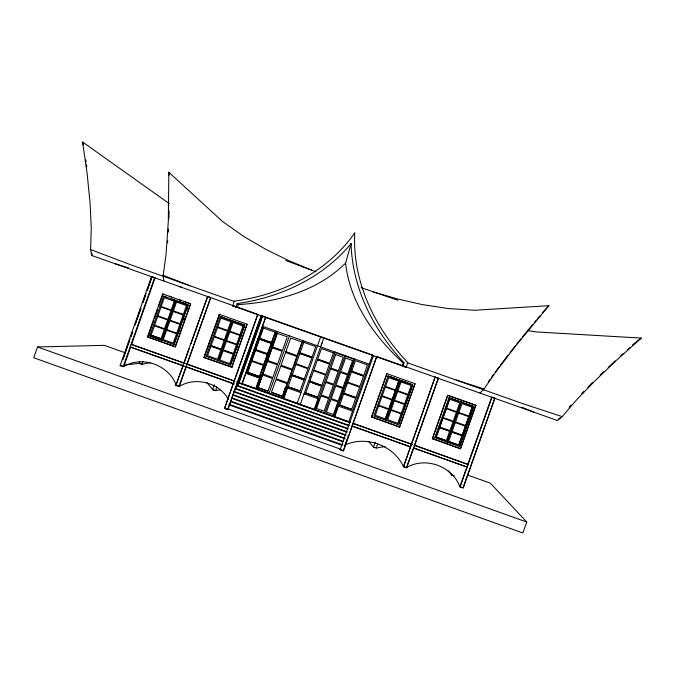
<?xml version="1.0" encoding="UTF-8"?>
<svg xmlns="http://www.w3.org/2000/svg" width="675" height="675" viewBox="0 0 675 675"><rect width="100%" height="100%" fill="white"/><g stroke="black" fill="none" stroke-linecap="round" stroke-linejoin="round"><path stroke-width="1.01" d="M236.022 307.108L237.136 303.573C280.378 297.506 322.895 277.805 351 243.667L351.093 243.7C352.274 288.419 373.739 330.59 404.055 362.711L402.756 366.204L406.072 367.386L407.835 362.627C374.836 328.143 352.114 281.332 354.772 232.808C327.392 272.287 281.053 294.916 234.25 301.134L232.74 305.952L237.617 307.538M169.088 210.71L168.851 218.843M168.286 232.09L168.429 229.07M351.726 409.396L355.666 398.233L343.659 393.955L339.711 405.11L351.726 409.396L339.727 405.051M354.62 358.965L334.201 416.576M258.601 314.626L91.766 255.496L90.593 249.564L91.26 228.412L90.07 202.88L87.151 173.812L82.62 142.02L169.383 203.681M167.602 242.865L167.763 240.789M347.946 436.236L347.988 435.687M348.781 421.765L242.173 383.738M344.841 446.293L345.887 442.901M343.33 450.984L376.642 356.813L343.33 450.984L340.099 449.525L342.546 450.402M347.827 382.202L351.523 371.765L363.53 376.034L359.851 386.48L347.836 382.168M163.848 281.019L163.19 275.282L166.008 254.838L168.311 221.4L168.851 172.285L222.64 221.586L244.063 236.68L266.288 249.607L289.162 260.812L312.584 270.565M347.465 374.946L340.47 372.457L336.007 385.062L343.001 387.534M338.538 406.072L334.766 416.72M334.218 416.526L333.475 416.264L337.247 405.616M402.756 366.204L402.241 365.918L403.262 363.057C374.684 336.808 349.878 302.771 345.608 263.183L351.093 243.548M333.442 414.534L337.913 401.903L330.91 399.431L326.447 412.045L333.45 414.509M333.627 416.171L337.348 405.692M125.229 352.789L104.389 345.347L37.547 346.967L33.75 357.758L522.838 532.98L526.736 522.037L490.388 483.182L467.564 475.031M120.15 365.512L151.521 276.556L154.592 277.644L123.213 366.609L120.15 365.512L123.795 366.542C142.248 355.337 169.045 365.023 176.276 385.307L179.398 386.421C195.699 376.321 219.223 382.826 228.538 399.431M122.808 359.522L130.106 338.816M142.982 302.324L146.112 293.448M147.15 290.486L151.672 277.67L147.167 290.52M122.825 359.53L129.431 340.799M142.99 302.349L145.429 295.448M130.756 346.823L123.795 366.542L123.213 366.609M131.448 344.849L155.098 277.805M184.798 301.742L190.645 303.826L175.466 346.832L147.412 336.994L162.607 293.929L163.029 294.022L158.549 306.72M147.412 336.994L147.867 336.994L153.723 320.397M154.415 318.44L157.52 309.648M139.776 361.412L139.067 363.395L142.383 364.348L139.565 363.344L124.799 364.989M163.704 296.249L188.055 304.813L174.007 344.604L149.639 335.88L163.662 296.165M151.073 335.188L154.44 325.823L164.371 329.358L161.004 338.732L151.073 335.188L161.063 338.732M157.899 315.849L161.055 307.066L170.994 310.593L167.889 319.385L157.95 315.858M142.931 361.446L141.893 364.407A66.715 66.31 79.8 0 1 150.247 362.745M167.678 319.975L164.523 328.759L154.592 325.223L157.688 316.44L167.628 319.967M174.302 301.219L171.146 310.002L161.207 306.467L164.312 297.675L174.251 301.202M161.688 340.175L175.762 300.527M166.767 329.611L169.923 320.827L179.862 324.363L176.757 333.146L166.818 329.611M176.546 333.737L173.239 343.111L163.249 339.576L166.565 330.202L176.496 333.737M183.17 314.98L180.023 323.764L170.083 320.228L173.23 311.453L183.127 314.972M186.486 305.598L183.381 314.39L173.391 310.854L176.496 302.062L186.435 305.589M173.947 344.562L187.945 304.914M178.613 332.682L180.014 328.717M182.815 320.777L183.862 317.798M186.671 309.859L188.072 305.885M175.061 346.849L190.645 303.826L162.607 293.929M186.308 366.66L179.339 386.412L175.812 385.433L207.655 296.443L190.915 343.845M183.237 365.572L175.812 385.433M184.283 362.61L189.169 348.781M178.892 386.53L210.727 297.532L187.009 364.686M232.116 367.208L203.875 357.429L219.417 314.348L204.559 356.408M206.103 356.366L220.177 316.524L244.662 325.215L230.572 365.082L206.162 356.358M211.064 345.701L214.22 336.901L224.184 340.445L221.037 349.245L211.064 345.701L221.071 349.245M217.704 326.919L220.852 318.119L230.816 321.663L227.669 330.455L217.738 326.919M218.253 360.661L232.276 320.971L231.01 324.987M219.442 357.733L222.244 349.793M223.644 345.828L226.1 338.884M227.509 334.91L229.61 328.961M237.305 307.454L238.309 304.611C276.919 302.147 317.427 291.161 345.524 263.157L345.608 263.064M223.298 350.055L226.446 341.246L236.419 344.79L233.272 353.599L223.298 350.055L233.305 353.599M214.329 384.716L212.583 389.661L215.418 390.673A80.747 80.333 67.9 0 1 220.548 389.779M216.81 386.716L215.738 390.555M243.059 326.008L239.92 334.808L229.939 331.265L233.086 322.464L243.034 326M230.428 365.032L244.519 325.316L232.36 321.013L218.388 360.712M232.563 360.172L233.93 356.29M236.672 348.528L237.701 345.617M240.789 336.892L241.819 333.982M243.878 328.16L244.561 326.219M231.626 367.318L247.134 324.186L231.905 367.259L203.875 357.429M224.522 408.451L257.69 314.643L224.522 408.451L227.762 409.615L261.191 315.858L227.762 409.615M346.984 432.262L233.575 391.762L235.887 388.488L347.996 428.507M235.887 388.488L236.841 385.805L237.499 385.543L348.992 425.334M237.499 385.543L238.444 382.877L239.093 382.632M237.558 386.235L262.457 315.841M238.908 383.155L262.339 316.887M241.701 384.362L265.773 316.988L260.077 333.113M245.936 373.106L261.174 378.54L245.835 373.14L262.702 326.312M241.988 384.252L247.447 369.166M248.636 365.462L251.235 358.45M252.83 353.599L254.576 348.646M255.935 344.815L258.778 336.774M247.556 372.33L251.48 361.252L247.556 372.33L259.512 376.591L263.562 365.47L251.48 361.252M263.815 364.77L251.724 360.551L255.395 350.165L267.486 354.392L263.68 364.804L267.486 354.392M267.73 353.7L255.639 349.464L259.318 339.078L271.401 343.322L267.604 353.717L271.401 343.322M259.563 338.377L263.242 327.991L259.563 338.377L271.527 342.63L275.316 332.243L263.242 327.991M255.538 350.148L251.724 360.551M259.453 339.078L255.639 349.464M259.512 376.591L263.562 365.47M271.527 342.63L275.316 332.243M255.808 388.598L260.373 375.713M262.482 369.773L263.537 366.803M264.592 363.825L269.165 350.949M270.574 346.984L272.329 342.031M274.793 335.095L275.847 332.117M256.129 388.707L259.799 378.118M260.887 377.249L261.925 374.33M264.684 366.533L266.06 362.627M268.135 356.78L270.202 350.933M272.27 345.085L273.991 340.208M275.721 335.34L276.75 332.412M261.09 378.574L257.327 389.213L262.482 374.903L272.523 378.456L267.983 391.163L257.977 387.593L262.516 374.895M262.837 374.001L267.3 361.319L262.837 374.001L272.835 377.57L277.341 364.88L267.3 361.319M267.621 360.433L272.152 347.743L282.158 351.304L277.653 363.985L267.621 360.433L272.152 347.743M272.464 346.857L277.248 333.281L287.288 336.833L282.445 350.409L272.438 346.857L277.282 333.29M269.038 393.323L289.44 335.829M271.409 392.386L275.94 379.679L287.145 383.67L282.614 396.385L271.409 392.386L282.648 396.36M276.227 378.793L280.758 366.095L291.963 370.077L287.466 382.776L276.261 378.785M285.871 351.624L290.714 338.048L301.919 342.023L297.076 355.607L285.896 351.624M283.956 392.032L285.668 387.205L281.838 397.887L282.817 398.048M282.589 398.149L303.058 340.63M286.892 387.703L283.196 398.292M283.863 398.604L303.91 342.082M300.054 390.977L288.073 386.707L300.054 390.977L304.054 379.823L292.089 375.57L304.054 379.823M304.298 379.131L292.25 374.92L304.223 379.19L307.977 368.752L296.013 364.5M311.892 357.674L299.852 353.438L311.892 357.674L308.154 368.094L296.257 363.8M320.617 336.935L297.245 403.194M323.713 338.04L300.333 404.291M309.96 377.106L310.652 375.148M321.342 344.959L322.043 342.984M305.707 392.985L309.698 381.839L321.671 386.1L317.697 397.254L305.707 392.985L317.697 397.254M309.884 381.198L313.622 370.761L325.595 375.013L321.874 385.467L309.884 381.198L321.874 385.467M329.527 363.935L325.806 374.372L313.808 370.102L317.545 359.674L329.527 363.935L317.545 359.674M333.45 352.848L329.729 363.268L317.739 359.007L321.469 348.595L333.416 352.865M317.984 398.782L314.246 409.371M314.778 409.447L318.457 398.95M314.752 409.624L335.197 352.029M324.759 413.21L344.993 356.122M343.001 387.551L347.465 374.929M334.007 416.509L354.24 359.404L334.977 352.569M343.896 393.314L347.591 382.86L359.606 387.18L355.911 397.592L343.896 393.314L355.911 397.592M348.587 422.314L372.549 354.898M340.065 449.82L373.427 355.7M345.946 442.311L346.925 439.552M371.562 416.914L386.902 373.672L415.032 383.704L399.642 427.081L371.562 416.914L399.642 427.081M371.596 417.082L386.902 373.672M378.641 405.877L375.3 415.327L385.366 418.913L388.716 409.48L378.65 405.894M375.148 442.142L373.385 447.103L376.245 448.132A73.837 73.415 40.1 0 1 385.147 446.622M385.358 418.897L388.716 409.48M388.918 408.873L392.057 400.03L381.983 396.444L378.861 405.304L388.927 408.89L392.065 400.047M392.268 399.431L395.415 390.606L392.276 399.448L382.193 395.854L385.332 387.011L395.415 390.606M395.609 389.998L398.748 381.156L388.673 377.578L385.552 386.438L395.626 390.015L398.765 381.164M387.433 416.45L386.066 420.373L400.216 380.472L387.99 376.135M388.808 412.56L391.23 405.751M392.951 400.882L394.681 396.023M396.056 392.133L398.824 384.345M377.654 444.158L376.203 447.879M386.201 420.424L400.199 380.455M401.043 381.966L397.904 390.817L407.995 394.411L411.117 385.543L401.051 381.983M401.296 413.294L404.418 404.426L394.343 400.84L391.222 409.7L401.279 413.269M399.541 426.887L415.032 383.704M403.49 466.813L435.122 377.047L403.49 466.813L406.612 467.935L438.446 378.253L435.324 377.148M406.831 466.627L413.108 448.926M414.155 445.981L438.244 378.152M432.329 438.607L447.711 395.28L475.824 405.262L460.645 448.858L432.329 438.607L460.409 448.613M432.498 438.826L447.711 395.28M434.751 437.763L448.993 397.659L473.833 406.477L459.565 446.605L434.717 437.721M439.779 427.022L442.901 418.146L453.035 421.765L449.888 430.625L439.754 427.005L442.901 418.146M443.112 417.555L446.259 408.696L456.393 412.307L453.246 421.166L443.112 417.555L446.285 408.721M446.47 408.105L449.618 399.246L459.751 402.857L456.604 411.716L446.496 408.122L449.618 399.246M446.318 440.665L449.651 431.19L439.543 427.596L436.193 437.037L446.318 440.665L436.193 437.037L439.568 427.621L449.651 431.19M447.019 442.133L461.168 402.131L448.9 397.777M461.168 402.131L447.12 442.133M448.622 441.484L458.705 445.061L448.622 441.484L451.946 432.008L462.088 435.637L458.73 445.087L462.063 435.611L451.98 432.034M455.304 422.558L452.157 431.418L462.299 435.038L465.455 426.178L455.338 422.584M462.274 435.012L465.455 426.178M465.632 425.562L468.779 416.703L458.663 413.108L455.549 421.985L465.666 425.587L468.813 416.72M472.171 407.261L469.024 416.129L472.171 407.261L462.021 403.65L458.907 412.535L469.024 416.129M459.734 445.534L460.772 442.606M462.156 438.708L464.932 430.912M466.315 427.013L468.391 421.166M469.783 417.26L472.205 410.442M472.897 408.493L473.588 406.544L459.43 446.555M460.763 447.626L475.816 405.262M466.83 466.99L459.827 486.683L463.219 488.168L494.8 398.199M467.53 465.024L491.678 397.094M413.497 448.023L467.075 467.142L468.028 464.468L414.332 445.146M460.088 487.055L492.016 397.238L495.155 398.351M463.303 486.81L469.96 468.087M470.652 466.138L488.168 416.846M488.877 414.88L494.826 398.132M479.984 393.061L484.034 388.943L496.108 371.562L516.94 344.301L548.893 305.674L474.618 310.272L448.09 308.526L422.373 304.602L397.322 298.932L372.828 291.794M488.32 381.78L490.075 379.249M491.197 377.696L493.425 374.583M495.146 372.212L499.365 366.508M500.504 364.998L503.93 360.458M504.503 359.707L508.14 354.999M509.954 352.645L515.7 345.364M516.907 343.862L521.108 338.614M377.435 356.738L557.457 420.542L562.208 416.635L576.484 399.98L594.827 380.962L616.621 360.155L641.25 338.091L536.161 331.923L527.943 330.683M522.34 337.095L532.524 324.675M534.482 322.321L536.49 319.916M537.84 318.313L539.848 315.917M569.118 407.219L571.109 404.992M542.7 312.323L548.893 305.674M581.614 393.652L583.689 391.508M587.925 387.163L592.346 382.717M600.1 375.114L603.788 371.596M608.183 367.419L615.203 360.872M309.698 381.839L321.621 386.159M620.317 356.198L623.236 353.531M627.784 349.456L630.053 347.423M558.411 419.217L560.503 417.496M632.441 344.908L641.25 338.091M256.888 388.792L277.096 331.442M344.317 445.382C365.437 435.004 393.567 445.129 403.372 466.493L406.477 467.606C425.242 456.376 452.393 466.138 459.827 486.683L462.173 487.519M267.983 391.163L258.019 387.577M403.262 363.057L404.055 362.711M300.181 352.73L312.078 356.999L315.816 346.596L303.851 342.343M149.639 335.88L161.814 340.267L175.804 300.62L187.878 304.898M220.185 316.676L232.225 320.962M232.74 305.952L239.33 307.733M179.221 286.47L181.153 287.044M397.735 300.198L361.159 287.685M114.826 263.647L128.663 267.992M91.766 255.496L92.332 255.673M456.081 380.033L484.034 388.943M562.208 416.635L521.1 403.068L407.093 362.677M315.951 271.747L285.812 260.508M234.799 301.641L130.005 264.516L90.593 249.564M207.284 296.333L210.364 297.43M261.411 315.622L372.634 355.042M234.056 306.307L402.241 365.918M262.406 326.27L369.217 364.146M169.273 296.198L171.239 296.899M219.113 314.288L247.134 324.186M447.922 395.407L476.086 405.405M164.084 296.257L166.033 296.949M171.872 299.017L174.791 300.054M179.66 301.784L186.477 304.206M389.948 376.608L394.883 378.363M398.832 379.763L406.73 382.565M220.472 316.575L223.408 317.613M228.293 319.351L235.136 321.781M237.085 322.473L244.907 325.249M400.359 380.523L412.594 384.868L398.41 424.744M461.354 402.207L473.639 406.569M350.958 365.681L352.915 366.432M350.941 365.791L352.915 366.483M185.65 308.745L187.633 309.454M185.617 308.855L187.591 309.555M259.698 338.377L271.645 342.622M259.318 339.078L271.282 343.322M351.523 371.798L363.538 376.068M182.419 317.773L184.393 318.482M255.395 350.165L267.359 354.417M344.858 383.138L346.748 383.822M342.225 390.547L344.115 391.23M339.601 397.955L341.491 398.647M178.951 299.658L180.9 300.35M247.708 372.288L259.647 376.54M147.867 336.994L175.466 346.832L169.627 344.723M285.609 387.248L300.881 392.69M303.978 393.795L319.309 399.187L315.537 409.826L314.795 409.565M337.23 405.658L352.561 411.117M183.887 362.939L131.127 344.317L234.875 381.324M186.848 363.994L234.166 380.877M237.119 381.932L350.359 422.331M352.924 423.242L412.349 444.445M236.849 382.033L238.823 382.733M352.924 423.402L412.459 444.648M414.442 445.348L468.028 464.468M238.444 382.877L349.945 422.651M182.95 365.597L130.191 346.967L233.93 383.991M186.899 366.998L234.208 383.881M352.974 426.262L410.408 446.757M413.378 447.82L465.868 466.543M351.979 426.077L410.518 446.968M236.841 385.805L348.958 425.815M235.212 388.766L347.971 429.022M234.259 391.466L347.009 431.73M232.613 394.478L346.013 434.987M232.909 395.145L344.967 435.173M214.793 390.218L212.583 389.661A66.715 66.31 79.8 0 0 206.457 382.362M375.249 447.533L373.385 447.103A76.174 75.811 53 0 0 368.702 441.695M454.267 475.765L451.398 474.736L453.532 475.74M231.938 397.879L344.984 438.269M232.208 398.562L344.942 438.843M230.251 400.958L342.976 441.248M230.504 401.659L342.925 441.847M229.534 404.426L342.934 444.968M228.8 404.798L341.862 445.23M227.424 408.687L340.487 449.128M224.868 408.274L227.289 409.143M37.547 346.967L526.736 522.037M163.19 275.282L190.012 285.778M557.018 420.365L557.457 420.542M521.758 407.202L533.9 412.172M402.713 365.504L406.072 367.386M237.136 303.573L238.309 304.611M82.62 142.02L83.312 144.922M91.817 253.066L92.163 254.804M85.826 159.899L86.105 161.857M86.527 164.793L86.771 166.7M168.851 172.285L169.079 175.272M447.727 470.416A73.837 73.415 40.1 0 1 451.617 475.057M351.768 371.064L355.455 360.669L367.478 364.956L363.791 375.368L351.768 371.064M342.689 388.412L338.217 401.043L331.231 398.554L335.703 385.931L342.689 388.429M132.545 331.906L130.807 336.842L132.562 331.931M140.889 308.239L134.975 325.004L140.906 308.264M210.895 346.283L207.546 355.674L217.544 359.218L220.86 349.836L210.895 346.283M217.536 327.51L214.388 336.31L224.387 339.854L227.5 331.054L217.536 327.51M223.13 350.637L219.772 360.037L229.778 363.58L233.094 354.189L223.13 350.637M229.77 331.855L226.623 340.656L236.63 344.199L239.743 335.399L229.77 331.855M285.576 352.519L281.045 365.209L292.283 369.191L296.781 356.501L285.576 352.519M321.013 395.879L316.533 408.493L324.11 411.168L328.573 398.571L321.013 395.879M325.789 382.396L321.308 395.01L328.894 397.685L333.357 385.087L325.78 382.413M330.564 368.921L326.093 381.527L333.669 384.21L338.133 371.613L330.556 368.93M335.652 354.569L330.868 368.052L338.445 370.727L343.221 357.252L335.644 354.569M345.566 358.087L340.791 371.571L347.777 374.06L352.561 360.568L345.566 358.087M388.041 375.992L373.84 416.019L398.571 424.828L412.788 384.767L388.041 375.992M390.994 410.273L387.661 419.732L397.735 423.326L401.068 413.859L391.011 410.299M397.693 391.407L394.563 400.267L404.646 403.852L407.767 394.985L397.702 391.424"/></g></svg>
